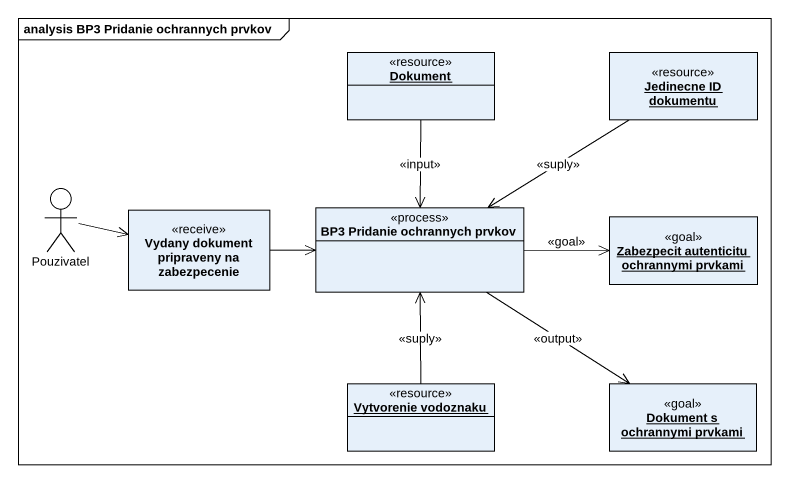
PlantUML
@startuml
mainframe analysis BP3 Pridanie ochrannych prvkov
allowmixing
hide circle
hide empty members
object Dokument <<resource>>
object "Jedinecne ID dokumentu" as Jedinecne_ID_dokumentu <<resource>>
actor Pouzivatel
class "Vydany dokument pripraveny na zabezpecenie" as Vydany_dokument_pripraveny <<receive>>
class "BP3 Pridanie ochrannych prvkov" as BP3_Pridanie_ochrannych <<process>>
object "Zabezpecit autenticitu ochrannymi prvkami" as Zabezpecit_autenticitu <<goal>>
object "Vytvorenie vodoznaku" as Vytvorenie_vodoznaku <<resource>>
object "Dokument s ochrannymi prvkami" as Dokument_s_ochrannymi <<goal>>
Dokument --> BP3_Pridanie_ochrannych : <<input>>
Jedinecne_ID_dokumentu --> BP3_Pridanie_ochrannych : <<suply>>
Pouzivatel -right-> Vydany_dokument_pripraveny
Vydany_dokument_pripraveny -right-> BP3_Pridanie_ochrannych
BP3_Pridanie_ochrannych -right-> Zabezpecit_autenticitu : <<goal>>
BP3_Pridanie_ochrannych --> Dokument_s_ochrannymi : <<output>>
Vytvorenie_vodoznaku -up-> BP3_Pridanie_ochrannych : <<suply>>
@enduml
